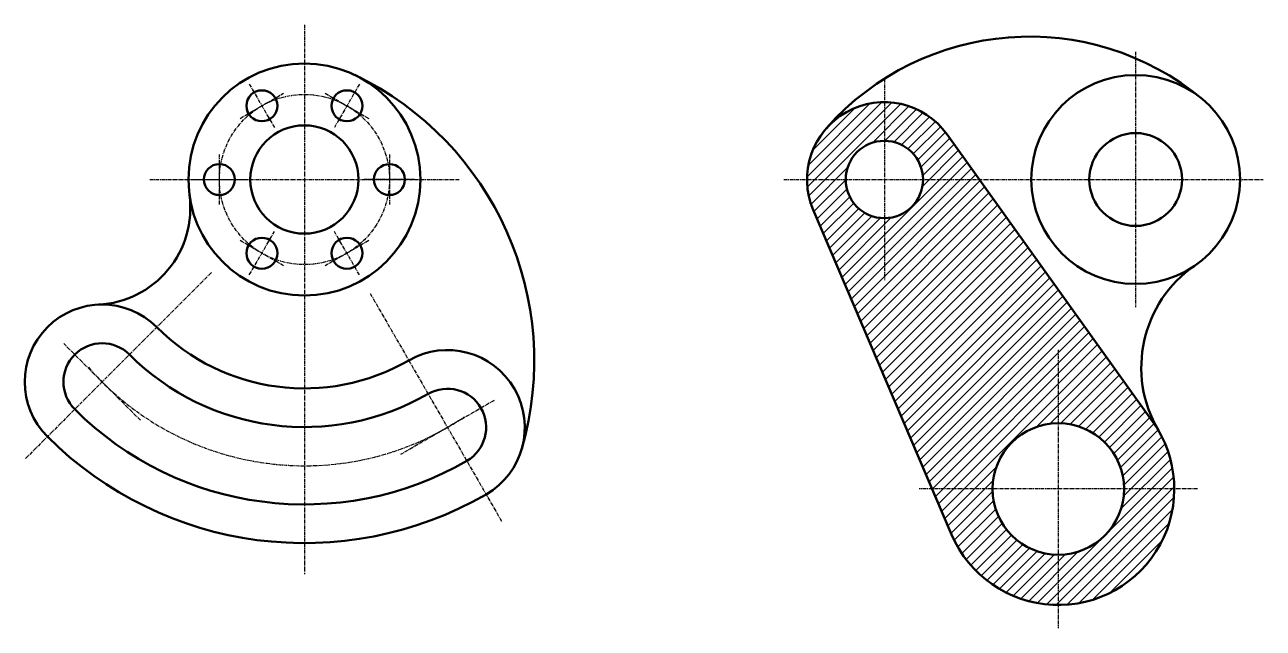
# Model space of a CAD drawing. Header units: millimetres. Extents: x -72 to 248, y -116 to 40.
import ezdxf

# ---------------------------------------------------------------- set-up
doc = ezdxf.new("R2010")
doc.units = ezdxf.units.MM
doc.header["$LTSCALE"] = 0.3
doc.linetypes.add('CENTER', pattern=[5.08, 3.175, -0.635, 0.635, -0.635])
for name, color, linetype, lineweight in [('Осевая', 7, 'CENTER', 25), ('Основная', 7, 'Continuous', 50), ('Штриховка', 7, 'Continuous', 25)]:
    doc.layers.add(name, color=color, linetype=linetype, lineweight=lineweight)

msp = doc.modelspace()

# ---------------------------------------------------------------- hatches: boundary and pattern name
at = {"layer": 'Штриховка'}
h = msp.add_hatch(dxfattribs=at)
h.set_pattern_fill('ANSI31', scale=0.6)
h.paths.add_polyline_path([(166.26, 11.65), (219.39, -62.53, -1.115587), (167.41, -91.77), (131.6, -7.85, -0.896389)])
h.paths.add_polyline_path([(160, 0, 1), (140, 0, 1)])
h.paths.add_polyline_path([(212, -80, 1), (178, -80, 1)])

# ---------------------------------------------------------------- linework, layer by layer
at = {"layer": 'Осевая'}
for p, q in [((0, 40), (0, -102)), ((215, 33), (215, -33)), ((150, 26), (150, -26)), ((-14.25, 24.68), (-7.75, 13.42)), ((14.25, 24.68), (7.75, 13.42)), ((-16.63, 15.8), (-5.37, 22.3)), ((5.37, 22.3), (16.63, 15.8)), ((-22, -6.5), (-22, 6.5)), ((22, 6.5), (22, -6.5)), ((-40, 0), (40, 0)), ((-28.5, 0), (-15.5, 0)), ((28.5, 0), (15.5, 0)), ((124, 0), (248, 0)), ((-5.37, -22.3), (-16.63, -15.8)), ((-14.25, -24.68), (-7.75, -13.42)), ((16.63, -15.8), (5.37, -22.3)), ((14.25, -24.68), (7.75, -13.42)), ((-24.04, -24.04), (-72.12, -72.12)), ((17, -29.44), (51, -88.33)), ((-42.43, -62.23), (-62.23, -42.43)), ((195, -44), (195, -116)), ((49.12, -57.09), (24.88, -71.09)), ((231, -80), (159, -80))]:
    msp.add_line(p, q, dxfattribs=at)
msp.add_circle((0, 0), 22, dxfattribs=at)
msp.add_arc((0, 0), 74, 221, 304, dxfattribs=at)
at = {"layer": 'Основная'}
for p, q in [((166.26, 11.65), (219.39, -62.53)), ((131.6, -7.85), (167.41, -91.77))]:
    msp.add_line(p, q, dxfattribs=at)
for centre, radius in [((0, 0), 30), ((215, 0), 27), ((-11, 19.05), 4), ((11, 19.05), 4), ((0, 0), 14), ((150, 0), 10), ((215, 0), 12), ((-22, 0), 4), ((22, 0), 4), ((-11, -19.05), 4), ((11, -19.05), 4), ((195, -80), 17)]:
    msp.add_circle(centre, radius, dxfattribs=at)
for centre, radius, start, end in [((187.51, -33.06), 70, 50.2562, 138.6037), ((-22.56, -46.85), 82, 343.862, 64.2919), ((150, 0), 20, 35.6124, 203.1031), ((-54.5, -7.38), 25, 272.7728, 7.7098), ((248.46, -48.6), 32, 124.5474, 210.4323), ((-52.33, -52.33), 20, 45, 225), ((0, 0), 54, 225, 300), ((-52.33, -52.33), 10, 45, 225), ((37, -64.09), 20, 300, 480), ((0, 0), 64, 225, 300), ((37, -64.09), 10, 300, 480), ((0, 0), 84, 225, 300), ((195, -80), 30, 203.1031, 35.6124), ((0, 0), 94, 225, 300)]:
    msp.add_arc(centre, radius, start, end, dxfattribs=at)

doc.saveas('drawing.dxf')
